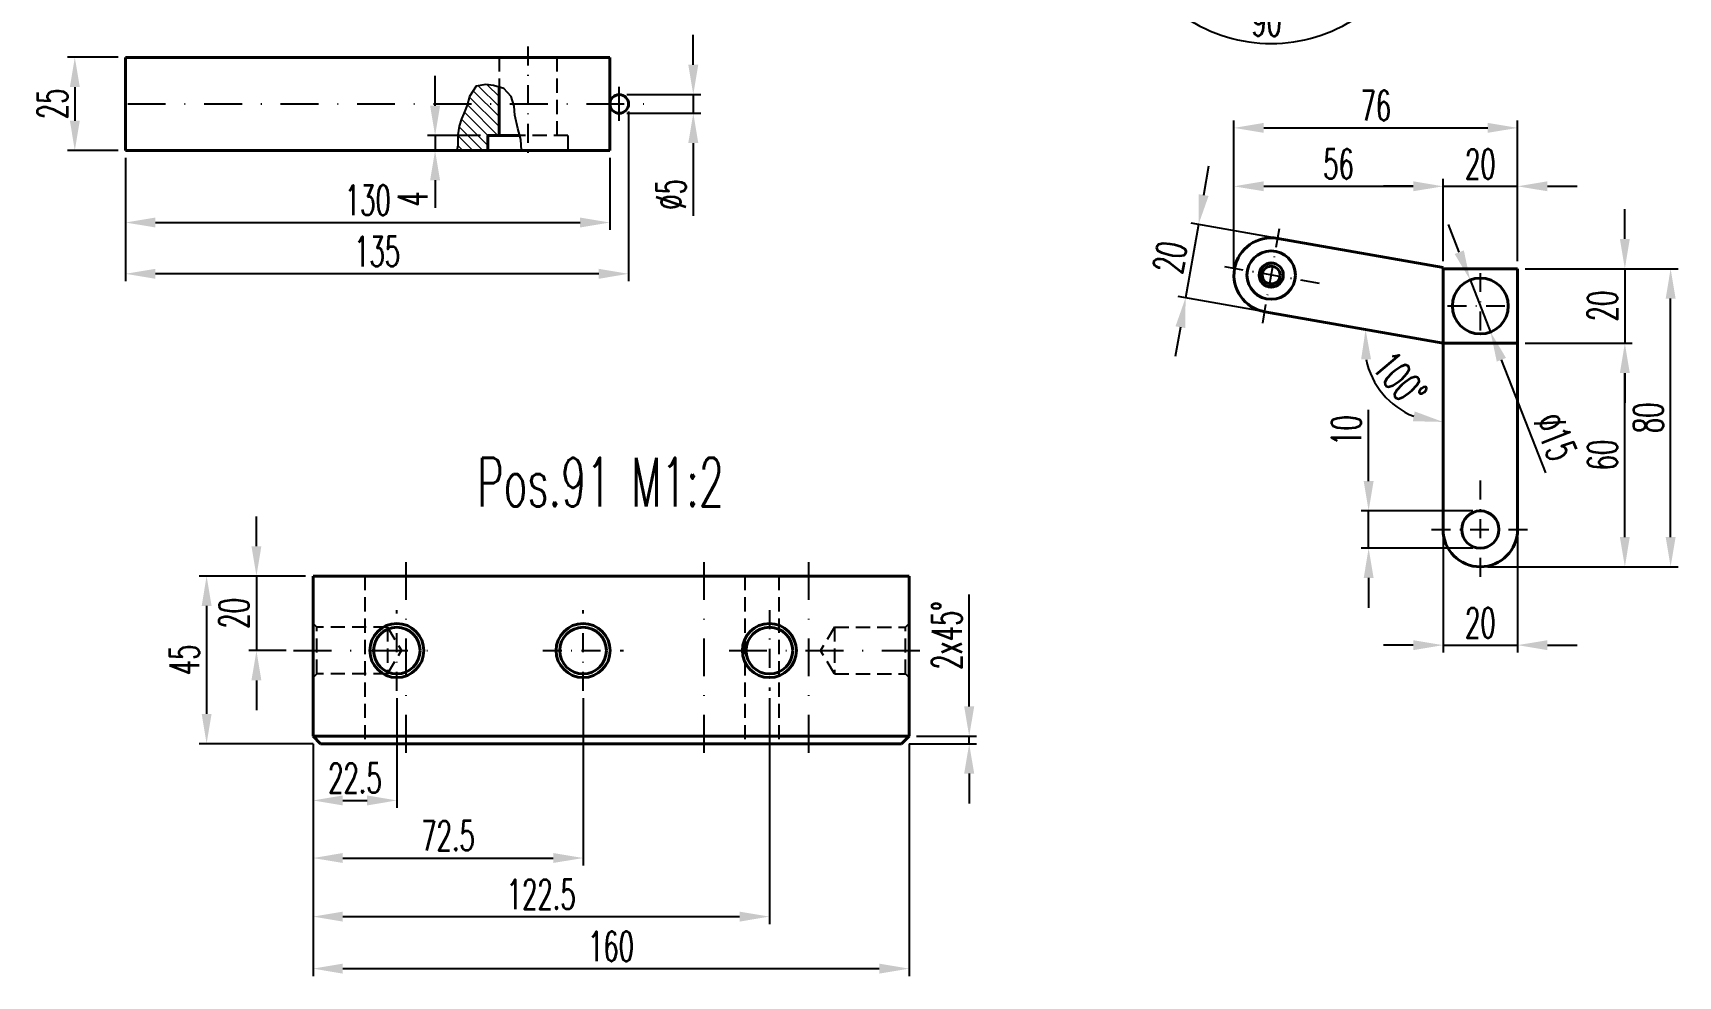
# Model space of a CAD drawing. Extents: x -620 to 569, y 5788 to 6629.
# Drawn here: x -92.5 to 128.3, y 5948.1 to 6074.7 of the extents above; entities that cross this region are included whole.
import ezdxf

# ---------------------------------------------------------------- set-up
doc = ezdxf.new("R2010")
doc.units = 0
doc.linetypes.add('STRICHPUNKT', pattern=[25.4, 12.7, -6.35, 0, -6.35])
doc.linetypes.add('VERDECKT', pattern=[9.525, 6.35, -3.175])
doc.layers.get('Defpoints').update_dxf_attribs({"linetype": 'CONTINUOUS'})
for name, color, linetype, lineweight in [('ACHSE', 150, 'STRICHPUNKT', 25), ('BEM', 6, 'CONTINUOUS', 25), ('SCHRAFFUR', 252, 'CONTINUOUS', 13), ('TEXT_7', 1, 'CONTINUOUS', 60), ('VERDECKT', 2, 'VERDECKT', 25), ('VOLL_05', 7, 'CONTINUOUS', 40)]:
    doc.layers.add(name, color=color, linetype=linetype, lineweight=lineweight)
doc.styles.add('ROMANS', font='romans.shx', dxfattribs={"width": 0.6, "height": 80})
doc.styles.get("Standard").update_dxf_attribs({"font": 'romans.shx', "width": 0.6})
doc.dimstyles.get("Standard").update_dxf_attribs({"dimtxt": 4, "dimasz": 4, "dimexe": 1, "dimexo": 1, "dimgap": 1, "dimtad": 1, "dimdsep": 46, "dimtxsty": 'Standard', "dimcen": 0, "dimclrd": 256, "dimclre": 256, "dimclrt": 256, "dimazin": 0, "dimtfac": 1, "dimtmove": 0, "dimatfit": 3, "dimfxl": 0, "dimtolj": 1, "dimtzin": 0, "dimarcsym": 0})

# ---------------------------------------------------------------- blocks, each defined once
blk = doc.blocks.new('*D340')
at = {"layer": 'BEM', "lineweight": -2}
for p, q in [((-12.56, 6064.19), (-12.56, 6041.39)), ((-80.06, 6057.94), (-80.06, 6041.39)), ((-16.56, 6042.39), (-76.06, 6042.39))]:
    blk.add_line(p, q, dxfattribs=at)
at = {"layer": 'BEM'}
for points in [[(-76.06, 6043.06), (-76.06, 6041.72), (-80.06, 6042.39)], [(-16.56, 6043.06), (-16.56, 6041.72), (-12.56, 6042.39)]]:
    blk.add_solid(points, dxfattribs=at)
at = {"layer": 'Defpoints', "color": 0}
for p in [(-12.56, 6065.19), (-80.06, 6058.94), (-80.06, 6042.39)]:
    blk.add_point(p, dxfattribs=at)
at = {"layer": 'BEM', "insert": (-46.31, 6045.39), "char_height": 4, "attachment_point": 5}
blk.add_mtext('\\A1;135', dxfattribs=at)
blk = doc.blocks.new('*D339')
at = {"layer": 'BEM', "lineweight": -2}
for p, q in [((-80.06, 6057.94), (-80.06, 6048.27)), ((-15.06, 6057.94), (-15.06, 6048.27)), ((-76.06, 6049.27), (-19.06, 6049.27))]:
    blk.add_line(p, q, dxfattribs=at)
at = {"layer": 'BEM'}
for points in [[(-76.06, 6049.94), (-76.06, 6048.61), (-80.06, 6049.27)], [(-19.06, 6049.94), (-19.06, 6048.61), (-15.06, 6049.27)]]:
    blk.add_solid(points, dxfattribs=at)
at = {"layer": 'Defpoints', "color": 0}
for p in [(-80.06, 6058.94), (-15.06, 6058.94), (-15.06, 6049.27)]:
    blk.add_point(p, dxfattribs=at)
at = {"layer": 'BEM', "insert": (-47.56, 6052.27), "char_height": 4, "attachment_point": 5}
blk.add_mtext('\\A1;130', dxfattribs=at)
blk = doc.blocks.new('*D337')
at = {"layer": 'BEM', "lineweight": -2}
for p, q in [((-3.87, 6070.44), (-3.87, 6074.44)), ((-12.81, 6066.44), (-2.87, 6066.44)), ((-3.87, 6066.44), (-3.87, 6063.94)), ((-12.81, 6063.94), (-2.87, 6063.94)), ((-3.87, 6059.94), (-3.87, 6050.17))]:
    blk.add_line(p, q, dxfattribs=at)
at = {"layer": 'BEM'}
for points in [[(-4.54, 6070.44), (-3.2, 6070.44), (-3.87, 6066.44)], [(-4.54, 6059.94), (-3.2, 6059.94), (-3.87, 6063.94)]]:
    blk.add_solid(points, dxfattribs=at)
at = {"layer": 'Defpoints', "color": 0}
for p in [(-13.81, 6066.44), (-13.81, 6063.94), (-3.87, 6063.94)]:
    blk.add_point(p, dxfattribs=at)
at = {"layer": 'BEM', "insert": (-6.87, 6053.05), "char_height": 4, "attachment_point": 5, "rotation": 90}
blk.add_mtext('\\A1;%%c5', dxfattribs=at)
blk = doc.blocks.new('*D332')
at = {"layer": 'BEM', "lineweight": -2}
for p, q in [((-81.06, 6071.44), (-87.88, 6071.44)), ((-86.88, 6067.44), (-86.88, 6062.94)), ((-81.06, 6058.94), (-87.88, 6058.94))]:
    blk.add_line(p, q, dxfattribs=at)
at = {"layer": 'BEM'}
for points in [[(-87.54, 6067.44), (-86.21, 6067.44), (-86.88, 6071.44)], [(-87.54, 6062.94), (-86.21, 6062.94), (-86.88, 6058.94)]]:
    blk.add_solid(points, dxfattribs=at)
at = {"layer": 'Defpoints', "color": 0}
for p in [(-80.06, 6071.44), (-86.88, 6058.94), (-80.06, 6058.94)]:
    blk.add_point(p, dxfattribs=at)
at = {"layer": 'BEM', "insert": (-89.88, 6065.19), "char_height": 4, "attachment_point": 5, "rotation": 90}
blk.add_mtext('\\A1;25', dxfattribs=at)
blk = doc.blocks.new('*D323')
at = {"layer": 'BEM', "lineweight": -2}
for p, q in [((69.74, 6090.08), (58.32, 6078.67)), ((77.65, 6090.08), (89.06, 6078.67))]:
    blk.add_line(p, q, dxfattribs=at)
blk.add_arc((73.69, 6094.04), 20.74, 236.069, 303.931, dxfattribs=at)
at = {"layer": 'BEM'}
for points in [[(61.69, 6076.32), (62.54, 6077.35), (59.03, 6079.38)], [(84.85, 6077.35), (85.69, 6076.32), (88.36, 6079.38)]]:
    blk.add_solid(points, dxfattribs=at)
at = {"layer": 'Defpoints', "color": 0}
for p in [(72.07, 6092.42), (75.32, 6092.42), (70.44, 6090.79), (76.94, 6090.79), (68.33, 6074.01)]:
    blk.add_point(p, dxfattribs=at)
at = {"layer": 'BEM', "insert": (73.69, 6076.3), "char_height": 4, "attachment_point": 5}
blk.add_mtext('\\A1;90°', dxfattribs=at)
blk = doc.blocks.new('*D315')
at = {"layer": 'BEM', "lineweight": -2}
for p, q in [((121.16, 6047.07), (121.16, 6051.07)), ((107.76, 6043.07), (122.16, 6043.07)), ((121.16, 6043.07), (121.16, 6033.07)), ((107.76, 6033.07), (122.16, 6033.07)), ((121.16, 6029.07), (121.16, 6025.07))]:
    blk.add_line(p, q, dxfattribs=at)
at = {"layer": 'BEM'}
for points in [[(120.49, 6047.07), (121.82, 6047.07), (121.16, 6043.07)], [(120.49, 6029.07), (121.82, 6029.07), (121.16, 6033.07)]]:
    blk.add_solid(points, dxfattribs=at)
at = {"layer": 'Defpoints', "color": 0}
for p in [(106.76, 6043.07), (106.76, 6033.07), (121.16, 6033.07)]:
    blk.add_point(p, dxfattribs=at)
at = {"layer": 'BEM', "insert": (118.16, 6038.07), "char_height": 4, "attachment_point": 5, "rotation": 90}
blk.add_mtext('\\A1;20', dxfattribs=at)
blk = doc.blocks.new('*D316')
at = {"layer": 'BEM', "lineweight": -2}
for p, q in [((96.76, 6044.07), (96.76, 6055.13)), ((106.76, 6044.07), (106.76, 6055.13)), ((92.76, 6054.13), (88.76, 6054.13)), ((96.76, 6054.13), (106.76, 6054.13)), ((110.76, 6054.13), (114.76, 6054.13))]:
    blk.add_line(p, q, dxfattribs=at)
at = {"layer": 'BEM'}
for points in [[(92.76, 6054.8), (92.76, 6053.47), (96.76, 6054.13)], [(110.76, 6054.8), (110.76, 6053.47), (106.76, 6054.13)]]:
    blk.add_solid(points, dxfattribs=at)
at = {"layer": 'Defpoints', "color": 0}
for p in [(106.76, 6054.13), (96.76, 6043.07), (106.76, 6043.07)]:
    blk.add_point(p, dxfattribs=at)
at = {"layer": 'BEM', "insert": (101.76, 6057.13), "char_height": 4, "attachment_point": 5}
blk.add_mtext('\\A1;20', dxfattribs=at)
blk = doc.blocks.new('*D317')
at = {"layer": 'BEM', "lineweight": -2}
for p, q in [((96.76, 6007.07), (96.76, 5991.56)), ((106.76, 6007.07), (106.76, 5991.56)), ((92.76, 5992.56), (88.76, 5992.56)), ((96.76, 5992.56), (106.76, 5992.56)), ((110.76, 5992.56), (114.76, 5992.56))]:
    blk.add_line(p, q, dxfattribs=at)
at = {"layer": 'BEM'}
for points in [[(92.76, 5993.22), (92.76, 5991.89), (96.76, 5992.56)], [(110.76, 5993.22), (110.76, 5991.89), (106.76, 5992.56)]]:
    blk.add_solid(points, dxfattribs=at)
at = {"layer": 'Defpoints', "color": 0}
for p in [(96.76, 6008.07), (106.76, 6008.07), (106.76, 5992.56)]:
    blk.add_point(p, dxfattribs=at)
at = {"layer": 'BEM', "insert": (101.76, 5995.56), "char_height": 4, "attachment_point": 5}
blk.add_mtext('\\A1;20', dxfattribs=at)
blk = doc.blocks.new('*D318')
at = {"layer": 'BEM', "lineweight": -2}
for p, q in [((86.77, 6014.57), (86.77, 6024.12)), ((100.76, 6010.57), (85.77, 6010.57)), ((86.77, 6005.57), (86.77, 6010.57)), ((100.76, 6005.57), (85.77, 6005.57)), ((86.77, 6001.57), (86.77, 5997.57))]:
    blk.add_line(p, q, dxfattribs=at)
at = {"layer": 'BEM'}
for points in [[(86.11, 6014.57), (87.44, 6014.57), (86.77, 6010.57)], [(86.11, 6001.57), (87.44, 6001.57), (86.77, 6005.57)]]:
    blk.add_solid(points, dxfattribs=at)
at = {"layer": 'Defpoints', "color": 0}
for p in [(86.77, 6010.57), (101.76, 6010.57), (101.76, 6005.57)]:
    blk.add_point(p, dxfattribs=at)
at = {"layer": 'BEM', "insert": (83.77, 6021.35), "char_height": 4, "attachment_point": 5, "rotation": 90}
blk.add_mtext('\\A1;10', dxfattribs=at)
blk = doc.blocks.new('*D319')
at = {"layer": 'BEM', "lineweight": -2}
for p, q in [((64.63, 6052.95), (65.33, 6056.89)), ((63.94, 6049.01), (62.2, 6039.17)), ((73.58, 6047.32), (62.96, 6049.19)), ((71.84, 6037.47), (61.22, 6039.34)), ((61.51, 6035.23), (60.81, 6031.29))]:
    blk.add_line(p, q, dxfattribs=at)
at = {"layer": 'BEM'}
for points in [[(63.98, 6053.07), (65.29, 6052.84), (63.94, 6049.01)], [(60.85, 6035.34), (62.17, 6035.11), (62.2, 6039.17)]]:
    blk.add_solid(points, dxfattribs=at)
at = {"layer": 'Defpoints', "color": 0}
for p in [(74.56, 6047.14), (62.2, 6039.17), (72.83, 6037.29)]:
    blk.add_point(p, dxfattribs=at)
at = {"layer": 'BEM', "insert": (60.12, 6044.61), "char_height": 4, "attachment_point": 5, "rotation": 80}
blk.add_mtext('\\A1;20', dxfattribs=at)
blk = doc.blocks.new('*D320')
at = {"layer": 'BEM', "lineweight": -2}
for p, q in [((107.76, 6043.07), (128.3, 6043.07)), ((127.3, 6007.07), (127.3, 6039.07)), ((102.76, 6003.07), (128.3, 6003.07))]:
    blk.add_line(p, q, dxfattribs=at)
at = {"layer": 'BEM'}
for points in [[(126.64, 6039.07), (127.97, 6039.07), (127.3, 6043.07)], [(126.64, 6007.07), (127.97, 6007.07), (127.3, 6003.07)]]:
    blk.add_solid(points, dxfattribs=at)
at = {"layer": 'Defpoints', "color": 0}
for p in [(106.76, 6043.07), (127.3, 6043.07), (101.76, 6003.07)]:
    blk.add_point(p, dxfattribs=at)
at = {"layer": 'BEM', "insert": (124.3, 6023.07), "char_height": 4, "attachment_point": 5, "rotation": 90}
blk.add_mtext('\\A1;80', dxfattribs=at)
blk = doc.blocks.new('*D321')
at = {"layer": 'BEM', "lineweight": -2}
for p, q in [((68.69, 6043.22), (68.69, 6062.97)), ((72.69, 6061.97), (102.76, 6061.97)), ((106.76, 6044.07), (106.76, 6062.97))]:
    blk.add_line(p, q, dxfattribs=at)
at = {"layer": 'BEM'}
for points in [[(72.69, 6062.64), (72.69, 6061.31), (68.69, 6061.97)], [(102.76, 6062.64), (102.76, 6061.31), (106.76, 6061.97)]]:
    blk.add_solid(points, dxfattribs=at)
at = {"layer": 'Defpoints', "color": 0}
for p in [(106.76, 6061.97), (68.69, 6042.22), (106.76, 6043.07)]:
    blk.add_point(p, dxfattribs=at)
at = {"layer": 'BEM', "insert": (87.73, 6064.97), "char_height": 4, "attachment_point": 5}
blk.add_mtext('\\A1;76', dxfattribs=at)
blk = doc.blocks.new('*D322')
at = {"layer": 'BEM', "lineweight": -2}
blk.add_arc((96.76, 6033.07), 10.56, 191.8298, 248.1702, dxfattribs=at)
at = {"layer": 'BEM'}
for points in [[(85.76, 6030.9), (87.09, 6030.92), (86.36, 6034.91)], [(92.96, 6023.92), (92.71, 6022.61), (96.76, 6022.51)]]:
    blk.add_solid(points, dxfattribs=at)
at = {"layer": 'Defpoints', "color": 0}
for p in [(96.76, 6043.23), (72.83, 6037.29), (96.76, 6033.07), (87.06, 6028.89), (96.76, 6008.07)]:
    blk.add_point(p, dxfattribs=at)
at = {"layer": 'BEM', "insert": (90.97, 6028.21), "char_height": 4, "attachment_point": 5, "rotation": 310}
blk.add_mtext('\\A1;100°', dxfattribs=at)
blk = doc.blocks.new('*D326')
at = {"layer": 'BEM', "lineweight": -2}
for p, q in [((68.69, 6043.22), (68.69, 6055.13)), ((96.76, 6044.23), (96.76, 6055.13)), ((72.69, 6054.13), (92.76, 6054.13))]:
    blk.add_line(p, q, dxfattribs=at)
at = {"layer": 'BEM'}
for points in [[(72.69, 6054.8), (72.69, 6053.47), (68.69, 6054.13)], [(92.76, 6054.8), (92.76, 6053.47), (96.76, 6054.13)]]:
    blk.add_solid(points, dxfattribs=at)
at = {"layer": 'Defpoints', "color": 0}
for p in [(96.76, 6054.13), (68.69, 6042.22), (96.76, 6043.23)]:
    blk.add_point(p, dxfattribs=at)
at = {"layer": 'BEM', "insert": (82.73, 6057.13), "char_height": 4, "attachment_point": 5}
blk.add_mtext('\\A1;56', dxfattribs=at)
blk = doc.blocks.new('*D327')
at = {"layer": 'BEM', "lineweight": -2}
for p, q in [((107.76, 6033.07), (122.16, 6033.07)), ((121.16, 6007.07), (121.16, 6029.07)), ((102.76, 6003.07), (122.16, 6003.07))]:
    blk.add_line(p, q, dxfattribs=at)
at = {"layer": 'BEM'}
for points in [[(120.49, 6029.07), (121.82, 6029.07), (121.16, 6033.07)], [(120.49, 6007.07), (121.82, 6007.07), (121.16, 6003.07)]]:
    blk.add_solid(points, dxfattribs=at)
at = {"layer": 'Defpoints', "color": 0}
for p in [(106.76, 6033.07), (121.16, 6033.07), (101.76, 6003.07)]:
    blk.add_point(p, dxfattribs=at)
at = {"layer": 'BEM', "insert": (118.16, 6018.07), "char_height": 4, "attachment_point": 5, "rotation": 90}
blk.add_mtext('\\A1;60', dxfattribs=at)
blk = doc.blocks.new('*D330')
at = {"layer": 'BEM', "lineweight": -2}
for p, q in [((98.93, 6045.29), (97.47, 6049.01)), ((100.39, 6041.57), (103.13, 6034.58)), ((110.54, 6015.66), (104.59, 6030.86))]:
    blk.add_line(p, q, dxfattribs=at)
at = {"layer": 'BEM'}
for points in [[(99.55, 6045.53), (98.31, 6045.05), (100.39, 6041.57)], [(105.21, 6031.1), (103.97, 6030.61), (103.13, 6034.58)]]:
    blk.add_solid(points, dxfattribs=at)
at = {"layer": 'Defpoints', "color": 0}
for p in [(100.39, 6041.57), (103.13, 6034.58)]:
    blk.add_point(p, dxfattribs=at)
at = {"layer": 'BEM', "insert": (111.86, 6020.51), "char_height": 4, "attachment_point": 5, "rotation": 291.3978}
blk.add_mtext('\\A1;∅15', dxfattribs=at)
blk = doc.blocks.new('*D121')
at = {"layer": 'BEM', "lineweight": -2}
for p, q in [((-54.91, 5979.33), (-54.91, 5948.15)), ((25.09, 5979.33), (25.09, 5948.15)), ((-50.91, 5949.15), (21.09, 5949.15))]:
    blk.add_line(p, q, dxfattribs=at)
at = {"layer": 'BEM'}
for points in [[(-50.91, 5949.82), (-50.91, 5948.48), (-54.91, 5949.15)], [(21.09, 5949.82), (21.09, 5948.48), (25.09, 5949.15)]]:
    blk.add_solid(points, dxfattribs=at)
at = {"layer": 'Defpoints', "color": 0}
for p in [(-54.91, 5980.33), (25.09, 5980.33), (25.09, 5949.15)]:
    blk.add_point(p, dxfattribs=at)
at = {"layer": 'BEM', "insert": (-14.91, 5952.15), "char_height": 4, "attachment_point": 5}
blk.add_mtext('\\A1;160', dxfattribs=at)
blk = doc.blocks.new('*D120')
at = {"layer": 'BEM', "lineweight": -2}
for p, q in [((6.34, 5985.43), (6.34, 5955.13)), ((-54.91, 5979.33), (-54.91, 5955.13)), ((-50.91, 5956.13), (2.34, 5956.13))]:
    blk.add_line(p, q, dxfattribs=at)
at = {"layer": 'BEM'}
for points in [[(-50.91, 5956.8), (-50.91, 5955.46), (-54.91, 5956.13)], [(2.34, 5956.8), (2.34, 5955.46), (6.34, 5956.13)]]:
    blk.add_solid(points, dxfattribs=at)
at = {"layer": 'Defpoints', "color": 0}
for p in [(6.34, 5986.43), (-54.91, 5980.33), (6.34, 5956.13)]:
    blk.add_point(p, dxfattribs=at)
at = {"layer": 'BEM', "insert": (-24.28, 5959.13), "char_height": 4, "attachment_point": 5}
blk.add_mtext('\\A1;122.5', dxfattribs=at)
blk = doc.blocks.new('*D119')
at = {"layer": 'BEM', "lineweight": -2}
for p, q in [((-18.66, 5985.43), (-18.66, 5962.99)), ((-54.91, 5979.33), (-54.91, 5962.99)), ((-50.91, 5963.99), (-22.66, 5963.99))]:
    blk.add_line(p, q, dxfattribs=at)
at = {"layer": 'BEM'}
for points in [[(-50.91, 5964.66), (-50.91, 5963.33), (-54.91, 5963.99)], [(-22.66, 5964.66), (-22.66, 5963.33), (-18.66, 5963.99)]]:
    blk.add_solid(points, dxfattribs=at)
at = {"layer": 'Defpoints', "color": 0}
for p in [(-18.66, 5986.43), (-54.91, 5980.33), (-18.66, 5963.99)]:
    blk.add_point(p, dxfattribs=at)
at = {"layer": 'BEM', "insert": (-36.78, 5966.99), "char_height": 4, "attachment_point": 5}
blk.add_mtext('\\A1;72.5', dxfattribs=at)
blk = doc.blocks.new('*D118')
at = {"layer": 'BEM', "lineweight": -2}
for p, q in [((-43.66, 5985.43), (-43.66, 5970.72)), ((-54.91, 5979.33), (-54.91, 5970.72)), ((-50.91, 5971.72), (-47.66, 5971.72))]:
    blk.add_line(p, q, dxfattribs=at)
at = {"layer": 'BEM'}
for points in [[(-50.91, 5972.39), (-50.91, 5971.05), (-54.91, 5971.72)], [(-47.66, 5972.39), (-47.66, 5971.05), (-43.66, 5971.72)]]:
    blk.add_solid(points, dxfattribs=at)
at = {"layer": 'Defpoints', "color": 0}
for p in [(-43.66, 5986.43), (-54.91, 5980.33), (-43.66, 5971.72)]:
    blk.add_point(p, dxfattribs=at)
at = {"layer": 'BEM', "insert": (-49.28, 5974.72), "char_height": 4, "attachment_point": 5}
blk.add_mtext('\\A1;22.5', dxfattribs=at)
blk = doc.blocks.new('*D84')
at = {"layer": 'BEM', "lineweight": -2}
for p, q in [((33.16, 5984.33), (33.16, 5999.36)), ((26.09, 5980.33), (34.16, 5980.33)), ((33.16, 5979.33), (33.16, 5980.33)), ((25.09, 5979.33), (34.16, 5979.33)), ((33.16, 5975.33), (33.16, 5971.33))]:
    blk.add_line(p, q, dxfattribs=at)
at = {"layer": 'BEM'}
for points in [[(32.49, 5984.33), (33.83, 5984.33), (33.16, 5980.33)], [(32.49, 5975.33), (33.83, 5975.33), (33.16, 5979.33)]]:
    blk.add_solid(points, dxfattribs=at)
at = {"layer": 'Defpoints', "color": 0}
for p in [(25.09, 5980.33), (33.16, 5980.33), (24.09, 5979.33)]:
    blk.add_point(p, dxfattribs=at)
at = {"layer": 'BEM', "insert": (30.16, 5993.85), "char_height": 4, "attachment_point": 5, "rotation": 90}
blk.add_mtext('\\A1;2x45°', dxfattribs=at)
blk = doc.blocks.new('*D83')
at = {"layer": 'BEM', "lineweight": -2}
for p, q in [((-55.91, 6001.83), (-70.19, 6001.83)), ((-69.19, 5997.83), (-69.19, 5983.33)), ((-54.91, 5979.33), (-70.19, 5979.33))]:
    blk.add_line(p, q, dxfattribs=at)
at = {"layer": 'BEM'}
for points in [[(-69.85, 5997.83), (-68.52, 5997.83), (-69.19, 6001.83)], [(-69.85, 5983.33), (-68.52, 5983.33), (-69.19, 5979.33)]]:
    blk.add_solid(points, dxfattribs=at)
at = {"layer": 'Defpoints', "color": 0}
for p in [(-54.91, 6001.83), (-69.19, 5979.33), (-53.91, 5979.33)]:
    blk.add_point(p, dxfattribs=at)
at = {"layer": 'BEM', "insert": (-72.19, 5990.58), "char_height": 4, "attachment_point": 5, "rotation": 90}
blk.add_mtext('\\A1;45', dxfattribs=at)
blk = doc.blocks.new('*D82')
at = {"layer": 'BEM', "lineweight": -2}
for p, q in [((-62.5, 6005.83), (-62.5, 6009.83)), ((-55.91, 6001.83), (-63.5, 6001.83)), ((-62.5, 6001.83), (-62.5, 5991.83)), ((-58.52, 5991.83), (-63.5, 5991.83)), ((-62.5, 5987.83), (-62.5, 5983.83))]:
    blk.add_line(p, q, dxfattribs=at)
at = {"layer": 'BEM'}
for points in [[(-63.17, 6005.83), (-61.84, 6005.83), (-62.5, 6001.83)], [(-63.17, 5987.83), (-61.84, 5987.83), (-62.5, 5991.83)]]:
    blk.add_solid(points, dxfattribs=at)
at = {"layer": 'Defpoints', "color": 0}
for p in [(-54.91, 6001.83), (-62.5, 5991.83), (-57.52, 5991.83)]:
    blk.add_point(p, dxfattribs=at)
at = {"layer": 'BEM', "insert": (-65.5, 5996.83), "char_height": 4, "attachment_point": 5, "rotation": 90}
blk.add_mtext('\\A1;20', dxfattribs=at)

msp = doc.modelspace()

# ---------------------------------------------------------------- hatches: boundary and pattern name
at = {"layer": 'SCHRAFFUR'}
h = msp.add_hatch(dxfattribs=at)
h.set_pattern_fill('ANSI31', color=256, scale=0.3, angle=90, style=0)
h.set_pattern_definition([(135, (16.5263, -2039.6144), (-0.67351921, -0.67351921), [])])
h.paths.add_polyline_path([(-29.9362, 6067.453), (-30.704, 6067.6723), (-31.6995, 6067.7861), (-33.0077, 6067.587), (-33.8893, 6066.1937), (-34.1529, 6065.1874), (-29.9362, 6065.1874)])
h.paths.add_polyline_path([(-29.9362, 6065.1874), (-34.1529, 6065.1874), (-34.2021, 6064.9994), (-34.6856, 6063.9188), (-34.9984, 6063.2079), (-35.2829, 6062.2126), (-35.4819, 6061.0183), (-35.4819, 6060.1368), (-35.4819, 6059.625), (-35.5965, 6058.9374), (-31.4362, 6058.9374), (-31.4362, 6060.9374), (-29.9362, 6060.9374)])

# ---------------------------------------------------------------- linework, layer by layer
at = {"layer": 'ACHSE', "ltscale": 0.2}
for p, q in [((-26.0612, 6072.8815), (-26.0612, 6057.4914)), ((72.5543, 6035.7575), (74.8326, 6048.6788)), ((80.1541, 6041.0789), (67.2328, 6043.3573)), ((101.7605, 6042.4902), (101.7605, 6033.6571)), ((97.344, 6038.0736), (106.177, 6038.0736)), ((101.7605, 6014.634), (101.7605, 6001.5133)), ((95.2002, 6008.0736), (108.3208, 6008.0736)), ((-43.657, 5986.4267), (-43.657, 5997.2423)), ((-18.657, 5986.4267), (-18.657, 5997.2423)), ((6.343, 5997.2423), (6.343, 5986.4267)), ((-24.0649, 5991.8345), (-13.2492, 5991.8345))]:
    msp.add_line(p, q, dxfattribs=at)
at = {"layer": 'ACHSE'}
msp.add_line((-13.8112, 6062.8996), (-13.8112, 6067.4752), dxfattribs=at)
at = {"layer": 'ACHSE', "ltscale": 0.4}
for p, q in [((-79.771, 6065.1874), (-10.0437, 6065.1874)), ((-42.4549, 6003.7165), (-42.4549, 5977.1171)), ((-2.4549, 6003.7165), (-2.4549, 5977.1171)), ((11.593, 6003.7165), (11.593, 5977.1171)), ((-57.524, 5991.8345), (-38.2492, 5991.8345)), ((0.9351, 5991.8345), (27.1699, 5991.8345))]:
    msp.add_line(p, q, dxfattribs=at)
at = {"layer": 'BEM'}
for p, q in [((-38.522, 6064.9374), (-38.522, 6068.9374)), ((-32.4362, 6060.9374), (-39.522, 6060.9374)), ((-38.522, 6060.9374), (-38.522, 6058.9374)), ((-32.4362, 6058.9374), (-39.522, 6058.9374)), ((-38.522, 6054.9374), (-38.522, 6051.2293))]:
    msp.add_line(p, q, dxfattribs=at)
msp.add_lwpolyline([(-26.919, 6058.9374), (-27.0353, 6060.4212), (-27.4334, 6061.8998), (-27.8316, 6063.6913), (-27.9169, 6064.8856), (-28.3151, 6066.1937), (-29.3105, 6067.2742), (-30.704, 6067.6723), (-31.6995, 6067.7861), (-33.0077, 6067.587), (-33.8893, 6066.1937), (-34.2021, 6064.9994), (-34.6856, 6063.9188), (-34.9984, 6063.2079), (-35.2829, 6062.2126), (-35.4819, 6061.0183), (-35.4819, 6060.1368), (-35.4819, 6059.625), (-35.5965, 6058.9374)], dxfattribs=at)
msp.add_arc((73.6935, 6042.2181), 1.5, 75, 345, dxfattribs=at)
for points in [[(-39.1886, 6064.9374), (-37.8553, 6064.9374), (-38.522, 6060.9374)], [(-39.1886, 6054.9374), (-37.8553, 6054.9374), (-38.522, 6058.9374)]]:
    msp.add_solid(points, dxfattribs=at)
at = {"layer": 'VERDECKT', "ltscale": 0.3}
for p, q in [((-29.9362, 6071.4374), (-29.9362, 6067.453)), ((-22.1862, 6071.4374), (-22.1862, 6060.9374)), ((-20.6862, 6060.9374), (-27.1743, 6060.9374)), ((-20.6862, 6060.9374), (-20.6862, 6058.9374)), ((-47.9549, 6001.8345), (-47.9549, 5979.3345)), ((3.0451, 6001.8345), (3.0451, 5979.3345)), ((7.593, 6001.8345), (7.593, 5979.3345)), ((-54.907, 5995.4595), (-54.407, 5994.9595)), ((-44.907, 5994.9595), (-54.407, 5994.9595)), ((-54.407, 5988.7095), (-54.407, 5994.9595)), ((-44.907, 5994.9595), (-44.907, 5988.7095)), ((-44.907, 5994.9595), (-43.0293, 5991.8345)), ((15.093, 5994.9595), (13.2153, 5991.8345)), ((15.093, 5994.9595), (24.593, 5994.9595)), ((15.093, 5994.9595), (15.093, 5988.7095)), ((25.093, 5995.4595), (24.593, 5994.9595)), ((24.593, 5988.7095), (24.593, 5994.9595)), ((-44.907, 5988.7095), (-43.0293, 5991.8345)), ((15.093, 5988.7095), (13.2153, 5991.8345)), ((-54.907, 5988.2095), (-54.407, 5988.7095)), ((-44.907, 5988.7095), (-54.407, 5988.7095)), ((15.093, 5988.7095), (24.593, 5988.7095)), ((25.093, 5988.2095), (24.593, 5988.7095))]:
    msp.add_line(p, q, dxfattribs=at)
at = {"layer": 'VOLL_05'}
for p, q in [((-15.0612, 6071.4374), (-80.0612, 6071.4374)), ((-80.0612, 6071.4374), (-80.0612, 6058.9374)), ((-15.0612, 6062.6874), (-15.0612, 6071.4374)), ((-29.9362, 6067.453), (-29.9362, 6060.9374)), ((-15.0612, 6058.9374), (-15.0612, 6062.6874)), ((-31.4362, 6060.9374), (-27.1743, 6060.9374)), ((-31.4362, 6060.9374), (-31.4362, 6058.9374)), ((-80.0612, 6058.9374), (-15.0612, 6058.9374)), ((74.5617, 6047.1422), (96.7605, 6043.2279)), ((96.7605, 6043.0736), (96.7605, 6043.2279)), ((96.7605, 6043.2279), (96.7605, 6008.0736)), ((96.7605, 6043.0736), (106.7605, 6043.0736)), ((106.7605, 6043.0736), (106.7605, 6008.0736)), ((72.8252, 6037.2941), (96.7605, 6033.0736)), ((96.7605, 6033.0736), (106.7605, 6033.0736)), ((-54.907, 6001.8345), (-54.907, 5980.3345)), ((25.093, 6001.8345), (-54.907, 6001.8345)), ((25.093, 6001.8345), (25.093, 5980.3345)), ((-54.907, 5980.3345), (-53.907, 5979.3345)), ((25.093, 5980.3345), (-54.907, 5980.3345)), ((24.093, 5979.3345), (25.093, 5980.3345)), ((24.093, 5979.3345), (-53.907, 5979.3345))]:
    msp.add_line(p, q, dxfattribs=at)
for centre, radius in [((-13.8112, 6065.1874), 1.25), ((73.6935, 6042.2181), 3.25), ((73.6935, 6042.2181), 1.625), ((73.6935, 6042.2181), 1.195), ((101.7605, 6038.0736), 3.75), ((101.7605, 6008.0736), 2.5), ((-43.657, 5991.8345), 3.625), ((-43.657, 5991.8345), 3.125), ((-18.657, 5991.8345), 3.625), ((-18.657, 5991.8345), 3.125), ((6.343, 5991.8345), 3.625), ((6.343, 5991.8345), 3.125)]:
    msp.add_circle(centre, radius, dxfattribs=at)
for centre, start, end in [((73.6935, 6042.2181), 80, 260), ((101.7605, 6008.0736), 180, 0)]:
    msp.add_arc(centre, 5, start, end, dxfattribs=at)

# ---------------------------------------------------------------- texts
at = {"layer": 'BEM', "insert": (-41.522, 6052.448), "char_height": 4, "attachment_point": 5, "rotation": 90}
msp.add_mtext('\\A1;4', dxfattribs=at)
at = {"layer": 'TEXT_7', "style": 'ROMANS', "width": 0.6}
msp.add_text('Pos.91 M1:2', height=6.534407, dxfattribs=at).set_placement((-32.8578, 6011.1673))

# ---------------------------------------------------------------- dimensions: what is measured, and where the dimension line sits
at = {"layer": 'BEM'}
for base, line1, line2, text, picture, middle in [((68.3263, 6074.0114), ((75.3185, 6092.4169), (76.9435, 6090.7919)), ((72.0685, 6092.4169), (70.4435, 6090.7919)), '90°', '*D323', (73.6935, 6076.3048)), ((87.0619, 6028.8901), ((96.7605, 6043.2279), (96.7605, 6008.0736)), ((72.8252, 6037.2941), (96.7605, 6033.0736)), '100°', '*D322', (90.9673, 6028.2126))]:
    dim = msp.add_angular_dim_2l(base=base, line1=line1, line2=line2, text=text, dimstyle='Standard', override={"dimlfac": 2}, dxfattribs=at)
    dim.commit()
    dim.dimension.update_dxf_attribs({"geometry": picture, "text_midpoint": middle})
for base, p1, p2, text, picture, middle in [((-3.8699, 6063.9374), (-13.8112, 6066.4374), (-13.8112, 6063.9374), '%%c<>', '*D337', (-6.8699, 6053.0517)), ((33.1613, 5980.3345), (24.093, 5979.3345), (25.093, 5980.3345), '<>x45°', '*D84', (30.1613, 5993.8488))]:
    dim = msp.add_linear_dim(base=base, p1=p1, p2=p2, angle=90, text=text, dimstyle='Standard', override={"dimlfac": 2}, dxfattribs=at)
    dim.commit()
    dim.dimension.update_dxf_attribs({"geometry": picture, "text_midpoint": middle})
for base, p1, p2, picture, middle in [((-86.8782, 6058.9374), (-80.0612, 6071.4374), (-80.0612, 6058.9374), '*D332', (-89.8782, 6065.1874)), ((121.1571, 6033.0736), (106.7605, 6043.0736), (106.7605, 6033.0736), '*D315', (118.1571, 6038.0736)), ((127.3049, 6043.0736), (101.7605, 6003.0736), (106.7605, 6043.0736), '*D320', (124.3049, 6023.0736)), ((121.1571, 6033.0736), (101.7605, 6003.0736), (106.7605, 6033.0736), '*D327', (118.1571, 6018.0736)), ((86.773, 6010.5736), (101.7605, 6005.5736), (101.7605, 6010.5736), '*D318', (83.773, 6021.3451)), ((-62.5039, 5991.8345), (-54.907, 6001.8345), (-57.524, 5991.8345), '*D82', (-65.5039, 5996.8345)), ((-69.1873, 5979.3345), (-54.907, 6001.8345), (-53.907, 5979.3345), '*D83', (-72.1873, 5990.5845))]:
    dim = msp.add_linear_dim(base=base, p1=p1, p2=p2, angle=90, dimstyle='Standard', override={"dimlfac": 2}, dxfattribs=at)
    dim.commit()
    dim.dimension.update_dxf_attribs({"geometry": picture, "text_midpoint": middle})
for base, p2, text, picture, middle in [((106.7605, 6061.9734), (106.7605, 6043.0736), '76', '*D321', (87.727, 6064.9734)), ((96.7605, 6054.1341), (96.7605, 6043.2279), '56', '*D326', (82.727, 6057.1341))]:
    dim = msp.add_linear_dim(base=base, p1=(68.6935, 6042.2181), p2=p2, text=text, dimstyle='Standard', override={"dimlfac": 2}, dxfattribs=at)
    dim.commit()
    dim.dimension.update_dxf_attribs({"geometry": picture, "text_midpoint": middle})
for base, p1, p2, picture, middle in [((-80.0612, 6042.3887), (-12.5612, 6065.1874), (-80.0612, 6058.9374), '*D340', (-46.3112, 6045.3887)), ((106.7605, 6054.1341), (96.7605, 6043.0736), (106.7605, 6043.0736), '*D316', (101.7605, 6057.1341)), ((-15.0612, 6049.2721), (-80.0612, 6058.9374), (-15.0612, 6058.9374), '*D339', (-47.5612, 6052.2721)), ((106.7605, 5992.557), (96.7605, 6008.0736), (106.7605, 6008.0736), '*D317', (101.7605, 5995.557)), ((6.343, 5956.1301), (-54.907, 5980.3345), (6.343, 5986.4267), '*D120', (-24.282, 5959.1301)), ((-18.657, 5963.9934), (-54.907, 5980.3345), (-18.657, 5986.4267), '*D119', (-36.782, 5966.9934)), ((-43.657, 5971.7188), (-54.907, 5980.3345), (-43.657, 5986.4267), '*D118', (-49.282, 5974.7188)), ((25.093, 5949.1488), (-54.907, 5980.3345), (25.093, 5980.3345), '*D121', (-14.907, 5952.1488))]:
    dim = msp.add_linear_dim(base=base, p1=p1, p2=p2, dimstyle='Standard', override={"dimlfac": 2}, dxfattribs=at)
    dim.commit()
    dim.dimension.update_dxf_attribs({"geometry": picture, "text_midpoint": middle})
dim = msp.add_aligned_dim(p1=(74.5617, 6047.1422), p2=(72.8252, 6037.2941), distance=-10.7853, dimstyle='Standard', override={"dimlfac": 2}, dxfattribs=at)
dim.commit()
dim.dimension.update_dxf_attribs({"geometry": '*D319', "text_midpoint": (60.1176, 6044.6119)})
dim = msp.add_diameter_dim_2p(p1=(100.3923, 6041.5652), p2=(103.1286, 6034.5821), dimstyle='Standard', override={"dimlfac": 2}, dxfattribs=at)
dim.commit()
dim.dimension.update_dxf_attribs({"geometry": '*D330', "text_midpoint": (109.0718, 6019.4154), "dimtype": 131})

doc.saveas('drawing.dxf')
